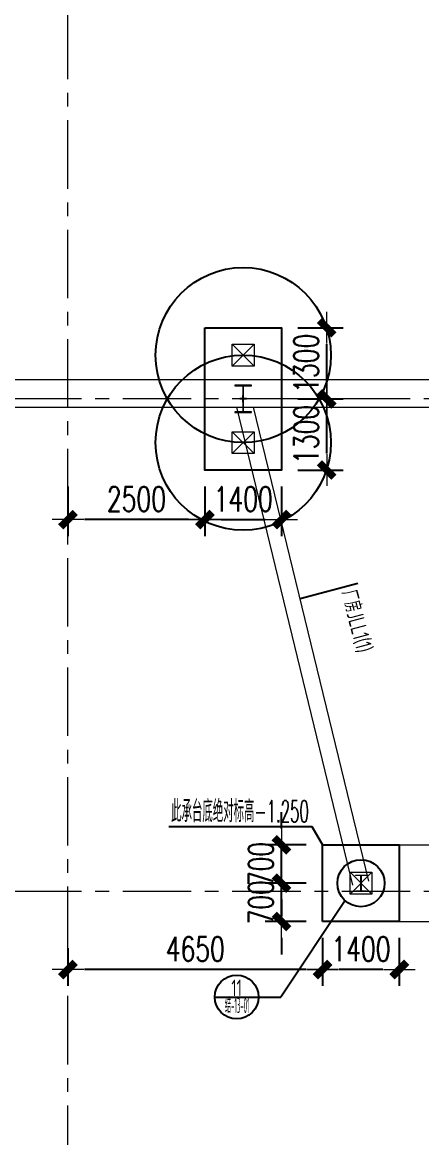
# Model space of a CAD drawing. Extents: x -1201378 to 2367219, y -619313 to 244905.
# Drawn here: x -108441 to -101150, y 214152 to 234533 of the extents above; entities that cross this region are included whole.
import ezdxf
from ezdxf.enums import TextEntityAlignment as Align

# ---------------------------------------------------------------- set-up
doc = ezdxf.new("R2010")
doc.units = 0
doc.header["$LTSCALE"] = 1000
doc.linetypes.add('CENTER', pattern=[2, 1.25, -0.25, 0.25, -0.25])
doc.layers.get('0').update_dxf_attribs({"linetype": 'CONTINUOUS'})
doc.layers.get('Defpoints').update_dxf_attribs({"linetype": 'CONTINUOUS'})
for name, color, linetype, lineweight in [('S-axis', 111, 'CONTINUOUS', 0), ('S-bkl', 4, 'CONTINUOUS', 0), ('S-col', 2, 'CONTINUOUS', 0), ('S-ct', 2, 'CONTINUOUS', 0), ('S-dim', 81, 'CONTINUOUS', 0), ('S-dote', 5, 'CENTER', 0), ('S-zhuang', 1, 'CONTINUOUS', 0)]:
    doc.layers.add(name, color=color, linetype=linetype, lineweight=lineweight)
for name, color, linetype in [('S-BG', 131, 'CONTINUOUS'), ('S-DOTE1', 140, 'CENTER'), ('S-HATCH1-W', 252, 'CONTINUOUS'), ('S-SKL-H', 151, 'CONTINUOUS'), ('S-XXX', 241, 'CONTINUOUS')]:
    doc.layers.add(name, color=color, linetype=linetype)
doc.styles.add('HZS', font='hzs.shx', dxfattribs={"width": 0.7, "bigfont": 'hztxt.shx'})
doc.styles.add('SS1', font='tj-romans1.shx', dxfattribs={"width": 0.7, "bigfont": 'tj-hztxt1.shx'})
doc.styles.add('样式 1', font='yjkeng.shx', dxfattribs={"width": 0.7, "height": 300, "bigfont": 'yjkchn.shx'})
doc.dimstyles.new('S-150-ARCHI', dxfattribs={"dimscale": 150, "dimtxt": 3, "dimasz": 2, "dimexe": 2, "dimexo": 2, "dimgap": 1, "dimtad": 1, "dimdec": 0, "dimzin": 0, "dimdsep": 46, "dimtxsty": 'SS1', "dimblk1": 'TT', "dimblk2": 'TT', "dimsah": 1, "dimcen": 1, "dimclrd": 256, "dimclre": 256, "dimclrt": 256, "dimadec": 0, "dimazin": 0, "dimtfac": 1, "dimtdec": 0, "dimtix": 1, "dimtmove": 2, "dimatfit": 0, "dimldrblk": 'TT', "dimfxl": 2, "dimtolj": 1, "dimtzin": 0, "dimarcsym": 0})

# ---------------------------------------------------------------- blocks, each defined once
blk = doc.blocks.new('S-ZHUANG-400')
at = {"layer": 'S-zhuang'}
for p, q in [((200, -200), (-200, 200)), ((-200, -200), (200, 200))]:
    blk.add_line(p, q, dxfattribs=at)
blk.add_lwpolyline([(-200, 200), (200, 200), (200, -200), (-200, -200)], close=True, dxfattribs=at)
blk = doc.blocks.new('CT2')
at = {"layer": 'Defpoints'}
for centre in [(-193625, -186366), (-193625, -187966)]:
    blk.add_circle(centre, 1600, dxfattribs=at)
at = {"layer": 'S-DOTE1', "ltscale": 0.25}
for p, q in [((-193565, -187166), (-193685, -187166)), ((-193625, -187226), (-193625, -187106))]:
    blk.add_line(p, q, dxfattribs=at)
at = {"layer": 'S-HATCH1-W'}
blk.add_lwpolyline([(-194325, -185866), (-192925, -185866), (-192925, -188466), (-194325, -188466)], close=True, dxfattribs=at)
at = {"layer": 'S-zhuang'}
for p in [(-193625, -186366), (-193625, -187966)]:
    blk.add_blockref('S-ZHUANG-400', p, dxfattribs=at)
blk = doc.blocks.new('1#轴网')
at = {"layer": 'S-dote'}
for p, q in [((-107608.5, 18867), (-107608.5, 124689.3)), ((-99358.5, 115027), (-216950.7, 115027)), ((-99358.5, 106027), (-216950.7, 106027))]:
    blk.add_line(p, q, dxfattribs=at)
blk = doc.blocks.new('CT1')
at = {"layer": 'S-HATCH1-W'}
blk.add_lwpolyline([(-91607, -249948), (-91607, -248548), (-90207, -248548), (-90207, -249948)], close=True, dxfattribs=at)
at = {"layer": 'S-zhuang', "rotation": 90.00000000000001}
blk.add_blockref('S-ZHUANG-400', (-90907, -249248), dxfattribs=at)
blk = doc.blocks.new('TT')
blk.add_line((-0.969, 0), (0.969, 0))
at = {"const_width": 0.45}
blk.add_lwpolyline([(-0.442, -0.442), (0.442, 0.442)], dxfattribs=at)
blk = doc.blocks.new('*D2902')
at = {"layer": 'Defpoints', "color": 0, "transparency": 16777216}
for p in [(-105108, 226352), (-103708, 226352), (-103708, 225446)]:
    blk.add_point(p, dxfattribs=at)
at = {"layer": 'S-dim', "lineweight": -2, "transparency": 16777216}
for p, q in [((-105108, 226052), (-105108, 225146)), ((-103708, 226052), (-103708, 225146)), ((-104808, 225446), (-104008, 225446))]:
    blk.add_line(p, q, dxfattribs=at)
at = {"layer": 'S-dim', "lineweight": -2, "transparency": 16777216, "xscale": 300, "yscale": 300, "zscale": 300, "rotation": 180}
blk.add_blockref('TT', (-105108, 225446), dxfattribs=at)
at = {"layer": 'S-dim', "lineweight": -2, "transparency": 16777216, "xscale": 300, "yscale": 300, "zscale": 300}
blk.add_blockref('TT', (-103708, 225446), dxfattribs=at)
at = {"layer": 'S-dim', "transparency": 16777216, "insert": (-104408, 225821), "char_height": 450, "attachment_point": 5, "style": 'SS1'}
blk.add_mtext('\\A1;1400', dxfattribs=at)
blk = doc.blocks.new('*D2903')
at = {"layer": 'Defpoints', "color": 0, "transparency": 16777216}
for p in [(-103708, 227652), (-102884, 227652), (-103708, 226352)]:
    blk.add_point(p, dxfattribs=at)
at = {"layer": 'S-dim', "lineweight": -2, "transparency": 16777216}
for p, q in [((-103408, 227652), (-102584, 227652)), ((-102884, 226652), (-102884, 227352)), ((-103408, 226352), (-102584, 226352))]:
    blk.add_line(p, q, dxfattribs=at)
at = {"layer": 'S-dim', "lineweight": -2, "transparency": 16777216, "xscale": 300, "yscale": 300, "zscale": 300}
for p, rotation in [((-102884, 227652), 90), ((-102884, 226352), 270)]:
    blk.add_blockref('TT', p, dxfattribs=dict(at, rotation=rotation))
at = {"layer": 'S-dim', "transparency": 16777216, "insert": (-103259, 227002), "char_height": 450, "attachment_point": 5, "rotation": 90, "style": 'SS1'}
blk.add_mtext('\\A1;1300', dxfattribs=at)
blk = doc.blocks.new('*D2904')
at = {"layer": 'Defpoints', "color": 0, "transparency": 16777216}
for p in [(-103708, 228952), (-102884, 228952), (-103708, 227652)]:
    blk.add_point(p, dxfattribs=at)
at = {"layer": 'S-dim', "lineweight": -2, "transparency": 16777216}
for p, q in [((-103408, 228952), (-102584, 228952)), ((-102884, 227952), (-102884, 228652)), ((-103408, 227652), (-102584, 227652))]:
    blk.add_line(p, q, dxfattribs=at)
at = {"layer": 'S-dim', "lineweight": -2, "transparency": 16777216, "xscale": 300, "yscale": 300, "zscale": 300}
for p, rotation in [((-102884, 228952), 90), ((-102884, 227652), 270)]:
    blk.add_blockref('TT', p, dxfattribs=dict(at, rotation=rotation))
at = {"layer": 'S-dim', "transparency": 16777216, "insert": (-103259, 228302), "char_height": 450, "attachment_point": 5, "rotation": 90, "style": 'SS1'}
blk.add_mtext('\\A1;1300', dxfattribs=at)
blk = doc.blocks.new('*D2909')
at = {"layer": 'Defpoints', "color": 0, "transparency": 16777216}
for p in [(-107608, 226352), (-105108, 226352), (-107608, 225446)]:
    blk.add_point(p, dxfattribs=at)
at = {"layer": 'S-dim', "lineweight": -2, "transparency": 16777216}
for p, q in [((-107608, 226052), (-107608, 225146)), ((-105108, 226052), (-105108, 225146)), ((-105408, 225446), (-107308, 225446))]:
    blk.add_line(p, q, dxfattribs=at)
at = {"layer": 'S-dim', "lineweight": -2, "transparency": 16777216, "xscale": 300, "yscale": 300, "zscale": 300, "rotation": 180}
blk.add_blockref('TT', (-107608, 225446), dxfattribs=at)
at = {"layer": 'S-dim', "lineweight": -2, "transparency": 16777216, "xscale": 300, "yscale": 300, "zscale": 300}
blk.add_blockref('TT', (-105108, 225446), dxfattribs=at)
at = {"layer": 'S-dim', "transparency": 16777216, "insert": (-106358, 225821), "char_height": 450, "attachment_point": 5, "style": 'SS1'}
blk.add_mtext('\\A1;2500', dxfattribs=at)
blk = doc.blocks.new('*D2914')
at = {"layer": 'Defpoints', "color": 0, "transparency": 16777216}
for p in [(-103710, 218802), (-102958, 218802), (-102958, 218102)]:
    blk.add_point(p, dxfattribs=at)
at = {"layer": 'S-dim', "lineweight": -2, "transparency": 16777216}
for p, q in [((-103710, 219102), (-103710, 219402)), ((-103258, 218802), (-104010, 218802)), ((-103710, 218102), (-103710, 218802)), ((-103258, 218102), (-104010, 218102)), ((-103710, 217802), (-103710, 217502))]:
    blk.add_line(p, q, dxfattribs=at)
at = {"layer": 'S-dim', "lineweight": -2, "transparency": 16777216, "xscale": 300, "yscale": 300, "zscale": 300}
for p, rotation in [((-103710, 218802), 270), ((-103710, 218102), 90)]:
    blk.add_blockref('TT', p, dxfattribs=dict(at, rotation=rotation))
at = {"layer": 'S-dim', "transparency": 16777216, "insert": (-104085, 218452), "char_height": 450, "attachment_point": 5, "rotation": 90, "style": 'SS1'}
blk.add_mtext('\\A1;700', dxfattribs=at)
blk = doc.blocks.new('*D2915')
at = {"layer": 'Defpoints', "color": 0, "transparency": 16777216}
for p in [(-103710, 219502), (-102958, 219502), (-102958, 218802)]:
    blk.add_point(p, dxfattribs=at)
at = {"layer": 'S-dim', "lineweight": -2, "transparency": 16777216}
for p, q in [((-103710, 219802), (-103710, 220102)), ((-103258, 219502), (-104010, 219502)), ((-103710, 218802), (-103710, 219502)), ((-103258, 218802), (-104010, 218802)), ((-103710, 218502), (-103710, 218202))]:
    blk.add_line(p, q, dxfattribs=at)
at = {"layer": 'S-dim', "lineweight": -2, "transparency": 16777216, "xscale": 300, "yscale": 300, "zscale": 300}
for p, rotation in [((-103710, 219502), 270), ((-103710, 218802), 90)]:
    blk.add_blockref('TT', p, dxfattribs=dict(at, rotation=rotation))
at = {"layer": 'S-dim', "transparency": 16777216, "insert": (-104085, 219152), "char_height": 450, "attachment_point": 5, "rotation": 90, "style": 'SS1'}
blk.add_mtext('\\A1;700', dxfattribs=at)
blk = doc.blocks.new('*D2916')
at = {"layer": 'Defpoints', "color": 0, "transparency": 16777216}
for p in [(-102958, 218102), (-101558, 218102), (-102958, 217225)]:
    blk.add_point(p, dxfattribs=at)
at = {"layer": 'S-dim', "lineweight": -2, "transparency": 16777216}
for p, q in [((-102958, 217802), (-102958, 216925)), ((-101558, 217802), (-101558, 216925)), ((-101858, 217225), (-102658, 217225))]:
    blk.add_line(p, q, dxfattribs=at)
at = {"layer": 'S-dim', "lineweight": -2, "transparency": 16777216, "xscale": 300, "yscale": 300, "zscale": 300, "rotation": 180}
blk.add_blockref('TT', (-102958, 217225), dxfattribs=at)
at = {"layer": 'S-dim', "lineweight": -2, "transparency": 16777216, "xscale": 300, "yscale": 300, "zscale": 300}
blk.add_blockref('TT', (-101558, 217225), dxfattribs=at)
at = {"layer": 'S-dim', "transparency": 16777216, "insert": (-102258, 217600), "char_height": 450, "attachment_point": 5, "style": 'SS1'}
blk.add_mtext('\\A1;1400', dxfattribs=at)
blk = doc.blocks.new('*D2917')
at = {"layer": 'Defpoints', "color": 0, "transparency": 16777216}
for p in [(-102958, 218102), (-107608, 217916), (-107608, 217225)]:
    blk.add_point(p, dxfattribs=at)
at = {"layer": 'S-dim', "lineweight": -2, "transparency": 16777216}
for p, q in [((-102958, 217802), (-102958, 216925)), ((-107608, 217616), (-107608, 216925)), ((-103258, 217225), (-107308, 217225))]:
    blk.add_line(p, q, dxfattribs=at)
at = {"layer": 'S-dim', "lineweight": -2, "transparency": 16777216, "xscale": 300, "yscale": 300, "zscale": 300, "rotation": 180}
blk.add_blockref('TT', (-107608, 217225), dxfattribs=at)
at = {"layer": 'S-dim', "lineweight": -2, "transparency": 16777216, "xscale": 300, "yscale": 300, "zscale": 300}
blk.add_blockref('TT', (-102958, 217225), dxfattribs=at)
at = {"layer": 'S-dim', "transparency": 16777216, "insert": (-105283, 217600), "char_height": 450, "attachment_point": 5, "style": 'SS1'}
blk.add_mtext('\\A1;4650', dxfattribs=at)

msp = doc.modelspace()

# ---------------------------------------------------------------- linework, layer by layer
at = {"layer": 'S-BG'}
msp.add_lwpolyline([(-105766.4, 219838.7), (-103152.8, 219838.7), (-102958.5, 219501.8)], dxfattribs=at)
at = {"layer": 'S-bkl'}
for p, q in [((-100658.5, 228001.8), (-185763.8, 228001.8)), ((-185489.3, 227501.8), (-100658.5, 227501.8)), ((-102404.2, 218766.4), (-104526.4, 227501.8)), ((-102112.7, 218837.2), (-104217.7, 227501.8))]:
    msp.add_line(p, q, dxfattribs=at)
at = {"layer": 'S-col'}
for points in [[(-104558.5, 227401.8), (-104258.5, 227401.8), (-104258.5, 227413.8), (-104404.5, 227413.8), (-104404.5, 227889.8), (-104258.5, 227889.8), (-104258.5, 227901.8), (-104558.5, 227901.8), (-104558.5, 227889.8), (-104412.5, 227889.8), (-104412.5, 227413.8), (-104558.5, 227413.8)], [(-102358.5, 218951.8), (-102158.5, 218951.8), (-102158.5, 218939.8), (-102254.5, 218939.8), (-102254.5, 218663.8), (-102158.5, 218663.8), (-102158.5, 218651.8), (-102358.5, 218651.8), (-102358.5, 218663.8), (-102262.5, 218663.8), (-102262.5, 218939.8), (-102358.5, 218939.8)]]:
    msp.add_lwpolyline(points, close=True, dxfattribs=at)
at = {"layer": 'S-ct'}
for p, q in [((-101558.5, 219501.8), (-100333.5, 219501.8)), ((-101558.5, 218101.8), (-100333.5, 218101.8))]:
    msp.add_line(p, q, dxfattribs=at)
at = {"layer": 'S-SKL-H'}
msp.add_line((-103367.7, 224003.2), (-102312.7, 224285.9), dxfattribs=at)
at = {"layer": 'S-XXX'}
for p in [(-102549.1, 218484.6), (-104928.3, 216722.5)]:
    msp.add_line(p, (-103720.3, 216722.5), dxfattribs=at)
for centre, radius in [((-102258.5, 218801.8), 430.2), ((-104528.3, 216722.5), 400)]:
    msp.add_circle(centre, radius, dxfattribs=at)

# ---------------------------------------------------------------- block references
at = {"layer": 'S-axis'}
msp.add_blockref('1#轴网', (0, 112624.8), dxfattribs=at)
at = {"layer": 'S-zhuang'}
for name, p in [('CT2', (89216.3, 414818)), ('CT1', (-11351, 468050))]:
    msp.add_blockref(name, p, dxfattribs=at)

# ---------------------------------------------------------------- texts
at = {"layer": 'S-BG', "style": 'SS1', "width": 0.5}
msp.add_text('此承台底绝对标高-1.250', height=400, dxfattribs=at).set_placement((-105723.9, 220116.2), align=Align.MIDDLE_LEFT)
at = {"layer": 'S-SKL-H', "style": '样式 1', "width": 0.7}
msp.add_text('厂房JLL1(1)', height=300, rotation=285, dxfattribs=at).set_placement((-102627, 224111.5))
at = {"layer": 'S-XXX', "style": 'HZS'}
for s, height, width, p in [('11', 300, 0.75, (-104528.3, 216739.9)), ('结-13-01', 280, 0.3, (-104518.2, 216429.3))]:
    msp.add_text(s, height=height, dxfattribs=dict(at, width=width)).set_placement(p, align=Align.CENTER)

# ---------------------------------------------------------------- dimensions: what is measured, and where the dimension line sits
at = {"layer": 'S-dim'}
for base, p1, p2, picture, middle in [((-102883.5, 228951.8), (-103708.5, 227651.8), (-103708.5, 228951.8), '*D2904', (-103258.5, 228301.8)), ((-102883.5, 227651.8), (-103708.5, 226351.8), (-103708.5, 227651.8), '*D2903', (-103258.5, 227001.8)), ((-103710.2, 219501.8), (-102958.5, 218801.8), (-102958.5, 219501.8), '*D2915', (-104085.2, 219151.8)), ((-103710.2, 218801.8), (-102958.5, 218101.8), (-102958.5, 218801.8), '*D2914', (-104085.2, 218451.8))]:
    dim = msp.add_linear_dim(base=base, p1=p1, p2=p2, angle=90, dimstyle='S-150-ARCHI', dxfattribs=at)
    dim.commit()
    dim.dimension.update_dxf_attribs({"geometry": picture, "text_midpoint": middle})
for base, p1, p2, picture, middle in [((-107608.5, 225446.1), (-105108.5, 226351.8), (-107608.5, 226351.8), '*D2909', (-106358.5, 225821.1)), ((-103708.5, 225446.1), (-105108.5, 226351.8), (-103708.5, 226351.8), '*D2902', (-104408.5, 225821.1)), ((-107608.5, 217224.7), (-102958.5, 218101.8), (-107608.5, 217916.4), '*D2917', (-105283.5, 217599.7)), ((-102958.5, 217224.7), (-101558.5, 218101.8), (-102958.5, 218101.8), '*D2916', (-102258.5, 217599.7))]:
    dim = msp.add_linear_dim(base=base, p1=p1, p2=p2, dimstyle='S-150-ARCHI', dxfattribs=at)
    dim.commit()
    dim.dimension.update_dxf_attribs({"geometry": picture, "text_midpoint": middle})

doc.saveas('drawing.dxf')
